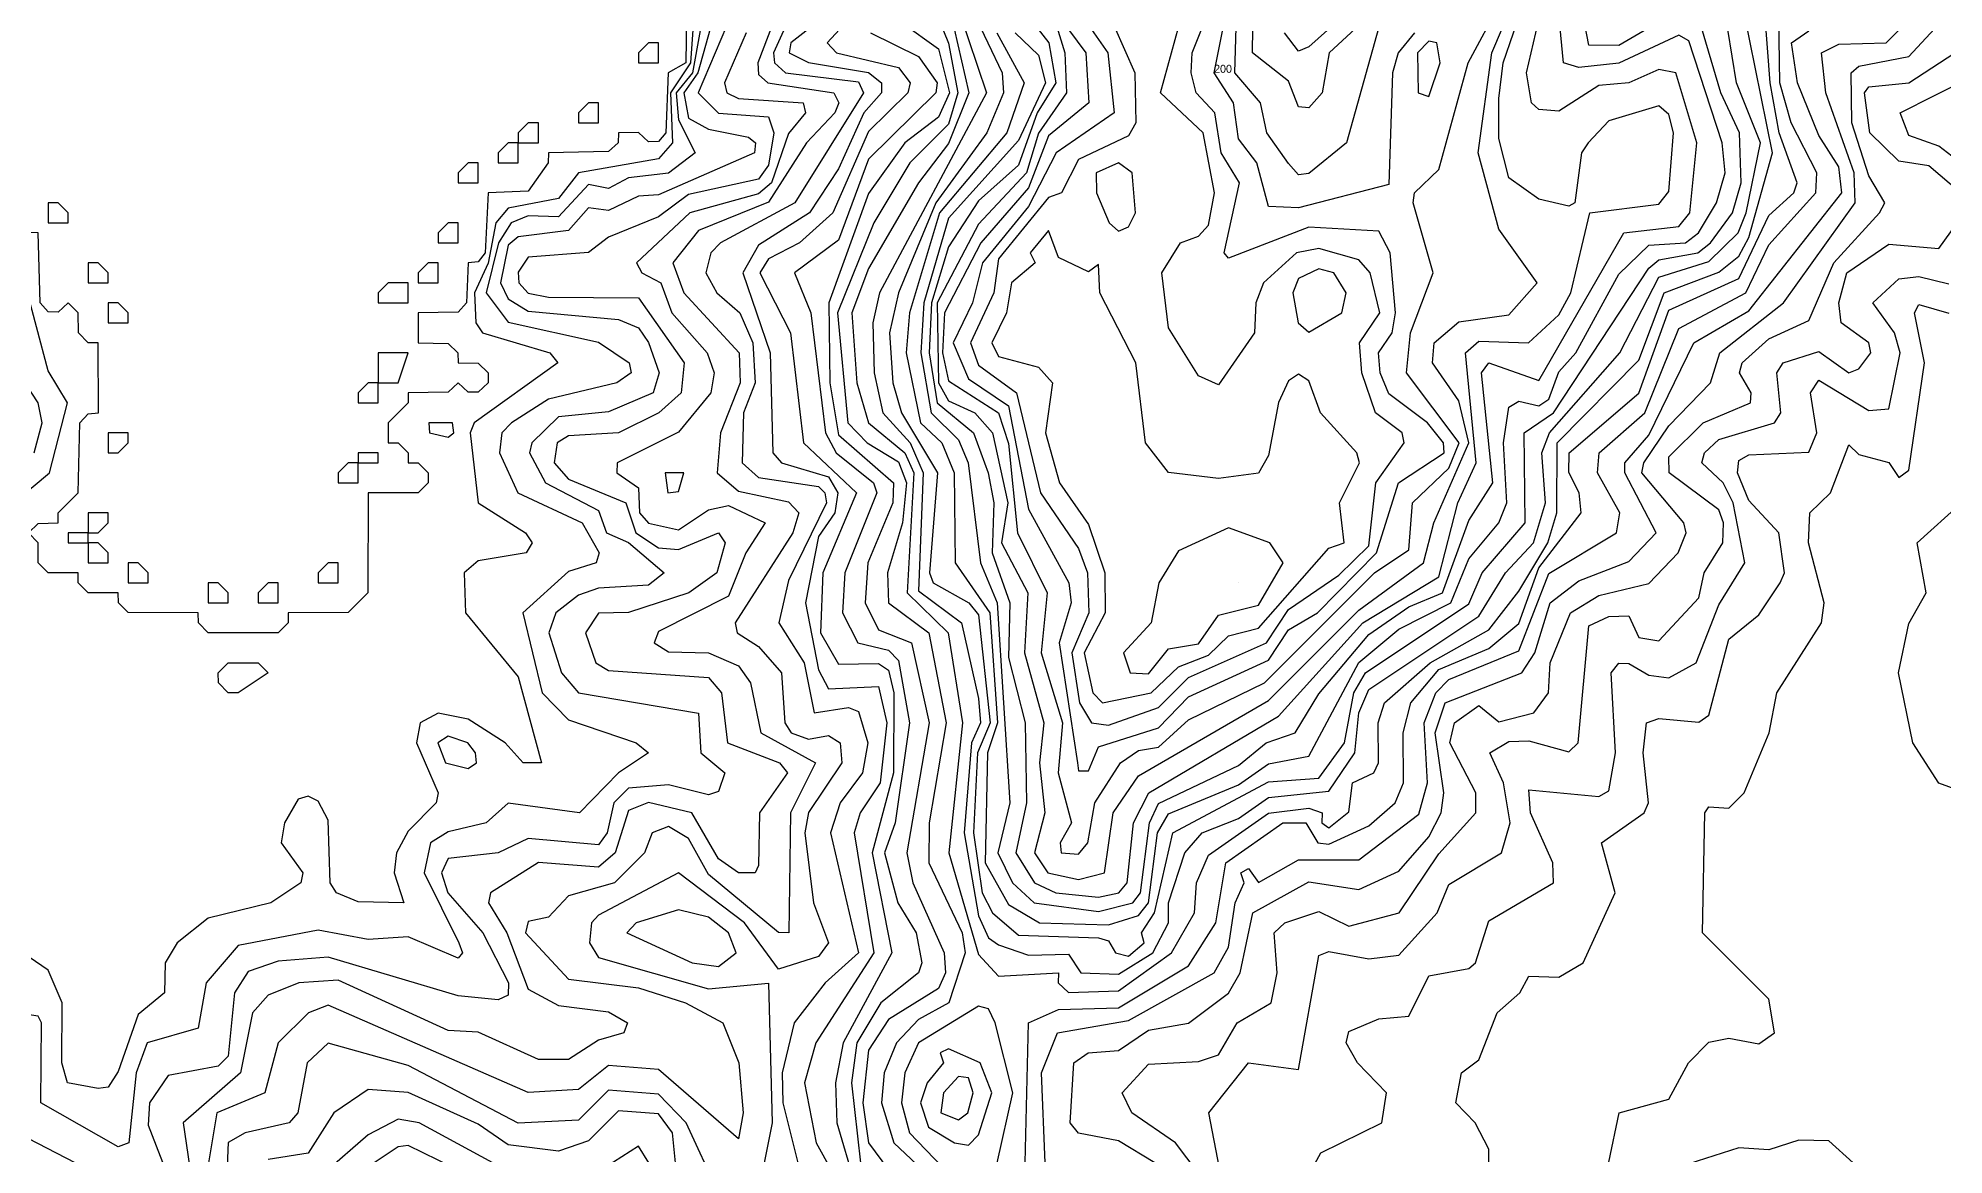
# Model space of a CAD drawing. Header units: metres. Extents: x 310028 to 360472, y 4137098 to 4159193.
# Drawn here: x 356107 to 358965, y 4146484 to 4148160 of the extents above; entities that cross this region are included whole.
import ezdxf

# ---------------------------------------------------------------- set-up
doc = ezdxf.new("R2010")
doc.units = ezdxf.units.M
for name, color, linetype in [('COAST', 5, 'Continuous'), ('CONTOUR', 254, 'Continuous'), ('CONTOUR_INDEX', 33, 'Continuous'), ('CONTOUR_LABELS', 7, 'Continuous')]:
    doc.layers.add(name, color=color, linetype=linetype)

msp = doc.modelspace()

# ---------------------------------------------------------------- linework, layer by layer
at = {"layer": 'COAST'}
for points in [[(357082.2, 4148362.5), (357078.6, 4148122.5), (357052.1, 4148107.5), (357048.9, 4148017.5), (357037.5, 4148004.4), (357022.5, 4148004), (357007.5, 4148017.7), (356977.5, 4148017.5), (356977.1, 4148002.5), (356962.5, 4147989.2), (356872.5, 4147987.5), (356872.4, 4147972.5), (356842.5, 4147930.2), (356782.3, 4147927.5), (356777.9, 4147837.5), (356767.5, 4147823.8), (356752.3, 4147822.5), (356749.8, 4147762.5), (356737.5, 4147748.7), (356677.5, 4147747.5), (356677.5, 4147732.5), (356677.5, 4147702.5), (356722.5, 4147701.4), (356737, 4147687.5), (356737.5, 4147672.4), (356767.5, 4147672.1), (356782.2, 4147657.5), (356782.2, 4147642.5), (356767.5, 4147628.3), (356752.5, 4147628.6), (356737.5, 4147642.6), (356722.5, 4147628.5), (356662.5, 4147627.6), (356662.1, 4147612.5), (356632.3, 4147582.5), (356632.5, 4147552.5), (356647.5, 4147552.4), (356662.3, 4147537.5), (356662.5, 4147522.5), (356677.5, 4147522.3), (356692.5, 4147507.5), (356692.4, 4147492.5), (356677.5, 4147477.7), (356602.5, 4147477.5), (356602.1, 4147327.5), (356572.5, 4147298), (356482.5, 4147297.5), (356482.4, 4147282.5), (356467.5, 4147267.6), (356362.5, 4147267.6), (356348, 4147282.5), (356347.5, 4147297.6), (356242.5, 4147297.8), (356227.8, 4147312.5), (356227.5, 4147327.6), (356182.5, 4147327.7), (356167.6, 4147342.5), (356167.5, 4147357.5), (356122.5, 4147357.6), (356107.5, 4147372.5), (356107.5, 4147402.5), (356092.9, 4147417.5), (356107.5, 4147431.7), (356137.5, 4147432.5), (356137.7, 4147447.5), (356167.7, 4147477.5), (356169.9, 4147582.5), (356182.5, 4147596.2), (356197.8, 4147597.5), (356197.5, 4147702.5), (356182.5, 4147702.7), (356168.1, 4147717.5), (356167.6, 4147747.5), (356152.5, 4147762.5), (356137.5, 4147748.3), (356122.5, 4147748.8), (356110.7, 4147762.5), (356107.6, 4147867.5), (356047.5, 4147868.3)], [(357007.5, 4148122.5), (357037.5, 4148122.4), (357037.5, 4148152.5), (357022.5, 4148152.5), (357007.5, 4148137.5), (357007.5, 4148122.5)], [(356917.5, 4148032.5), (356947.5, 4148032.5), (356947.5, 4148062.5), (356932.5, 4148062.5), (356917.5, 4148047.5), (356917.5, 4148032.5)], [(356827.5, 4148002.5), (356857.5, 4148002.5), (356857.5, 4148032.5), (356842.5, 4148032.5), (356827.5, 4148017.5), (356827.5, 4148002.5)], [(356797.5, 4147972.5), (356827.5, 4147972.5), (356827.5, 4148002.5), (356812.5, 4148002.5), (356797.5, 4147987.5), (356797.5, 4147972.5)], [(356737.5, 4147942.5), (356767.5, 4147942.5), (356767.5, 4147972.5), (356752.5, 4147972.5), (356737.5, 4147957.5), (356737.5, 4147942.5)], [(356122.5, 4147882.5), (356152.5, 4147882.5), (356152.5, 4147897.5), (356137.5, 4147912.5), (356122.5, 4147912.5), (356122.5, 4147882.5)], [(356707.5, 4147852.5), (356737.5, 4147852.5), (356737.5, 4147882.5), (356722.5, 4147882.5), (356707.5, 4147867.5), (356707.5, 4147852.5)], [(356182.5, 4147792.5), (356212.5, 4147792.5), (356212.5, 4147807.5), (356197.5, 4147822.5), (356182.5, 4147822.5), (356182.5, 4147792.5)], [(356677.5, 4147792.5), (356707.5, 4147792.5), (356707.5, 4147822.5), (356692.5, 4147822.5), (356677.5, 4147807.5), (356677.5, 4147792.5)], [(356617.5, 4147762.5), (356662.5, 4147762.5), (356662.5, 4147792.5), (356632.5, 4147792.5), (356617.5, 4147777.5), (356617.5, 4147762.5)], [(356212.5, 4147732.5), (356242.5, 4147732.5), (356242.5, 4147747.5), (356227.5, 4147762.5), (356212.5, 4147762.5), (356212.5, 4147732.5)], [(356617.5, 4147642.5), (356647.5, 4147642.5), (356662.5, 4147687.5), (356617.5, 4147687.5), (356617.5, 4147642.5)], [(356587.5, 4147612.5), (356617.5, 4147612.5), (356617.5, 4147642.5), (356602.5, 4147642.5), (356587.5, 4147627.5), (356587.5, 4147612.5)], [(356212.5, 4147552.5), (356212.5, 4147537.5), (356227.5, 4147537.5), (356242.5, 4147552.5), (356242.5, 4147567.5), (356212.5, 4147567.5), (356212.5, 4147552.5)], [(356557.5, 4147492.5), (356587.5, 4147492.5), (356587.5, 4147522.5), (356572.5, 4147522.5), (356557.5, 4147507.5), (356557.5, 4147492.5)], [(356587.5, 4147522.5), (356617.5, 4147522.5), (356617.5, 4147537.5), (356587.5, 4147537.5), (356587.5, 4147522.5)], [(356182.5, 4147432.5), (356182.5, 4147417.5), (356197.5, 4147417.5), (356212.5, 4147432.5), (356212.5, 4147447.5), (356182.5, 4147447.5), (356182.5, 4147432.5)], [(356152.5, 4147402.5), (356182.5, 4147402.5), (356182.5, 4147417.5), (356152.5, 4147417.5), (356152.5, 4147402.5)], [(356182.5, 4147372.5), (356212.5, 4147372.5), (356212.5, 4147387.5), (356197.5, 4147402.5), (356182.5, 4147402.5), (356182.5, 4147372.5)], [(356242.5, 4147342.5), (356272.5, 4147342.5), (356272.5, 4147357.5), (356257.5, 4147372.5), (356242.5, 4147372.5), (356242.5, 4147342.5)], [(356527.5, 4147342.5), (356557.5, 4147342.5), (356557.5, 4147372.5), (356542.5, 4147372.5), (356527.5, 4147357.5), (356527.5, 4147342.5)], [(356362.5, 4147312.5), (356392.5, 4147312.5), (356392.5, 4147327.5), (356377.5, 4147342.5), (356362.5, 4147342.5), (356362.5, 4147312.5)], [(356437.5, 4147312.5), (356467.5, 4147312.5), (356467.5, 4147342.5), (356452.5, 4147342.5), (356437.5, 4147327.5), (356437.5, 4147312.5)], [(356392.5, 4147177.7), (356377.8, 4147192.5), (356377.5, 4147207.5), (356392.5, 4147222.5), (356437.5, 4147222.4), (356452.3, 4147207.5), (356407.5, 4147177.7), (356392.5, 4147177.7)]]:
    msp.add_lwpolyline(points, dxfattribs=at)
at = {"layer": 'CONTOUR'}
for points, elevation in [([(358147.5, 4148267.5), (358012.5, 4148146.5), (357997.5, 4148140.1), (357976.5, 4148167.5)], 170), ([(357112.5, 4148240.5), (357088.6, 4148107.5), (357064.4, 4148077.5), (357067.5, 4148036.9), (357092.4, 4147987.5), (357052.5, 4147956.8), (356992.5, 4147950), (356962.5, 4147934), (356932.5, 4147939.9), (356887.5, 4147891.5), (356842.5, 4147893.2), (356816.9, 4147882.5), (356798, 4147852.5), (356779.2, 4147777.5), (356812.5, 4147733.4), (356947.5, 4147703.3), (356993.5, 4147672.5), (356996.9, 4147657.5), (356975.4, 4147642.5), (356872.5, 4147618.1), (356817.2, 4147582.5), (356803, 4147567.5), (356799.1, 4147537.5), (356826.6, 4147477.5), (356923.3, 4147432.5), (356948.8, 4147387.5), (356944.4, 4147372.5), (356902.5, 4147359.7), (356834.1, 4147297.5), (356863.4, 4147177.5), (356902.5, 4147136.9), (357004.4, 4147102.5), (357022.9, 4147087.5), (356977.5, 4147057.3), (356919.4, 4146997.5), (356812.5, 4147012.1), (356779.2, 4146982.5), (356722.5, 4146969.1), (356695.9, 4146952.5), (356686.3, 4146907.5), (356738.1, 4146802.5), (356743.7, 4146787.5), (356737.5, 4146779.4), (356662.5, 4146811.6), (356602.5, 4146807.4), (356527.5, 4146821.7), (356407.5, 4146798.6), (356359.6, 4146742.5), (356347.5, 4146674.5), (356271, 4146652.5), (356254.3, 4146607.5), (356243.3, 4146502.5), (356227.5, 4146496.5), (356111.7, 4146562.5), (356112.7, 4146682.5), (356107.5, 4146692.4), (356047.5, 4146701.4)], 20), ([(357094.1, 4148242.5), (357085.8, 4148122.5), (357055.9, 4148077.5), (357058.9, 4148002.5), (357037.5, 4147978.6), (356917.5, 4147957.3), (356887.5, 4147919.1), (356812.5, 4147904.4), (356793.6, 4147882.5), (356782.5, 4147822), (356761.9, 4147777.5), (356763.8, 4147732.5), (356773.6, 4147717.5), (356874.7, 4147687.5), (356886.5, 4147672.5), (356761.2, 4147582.5), (356755.3, 4147567.5), (356767.5, 4147462.6), (356838.5, 4147417.5), (356848.1, 4147402.5), (356839.3, 4147387.5), (356767.5, 4147375.4), (356746.1, 4147357.5), (356748.3, 4147297.5), (356827.5, 4147201.7), (356862.3, 4147072.5), (356835, 4147072.5), (356807.7, 4147102.5), (356752.5, 4147138), (356707.5, 4147147), (356680.4, 4147132.5), (356674.7, 4147102.5), (356707.5, 4147027.5), (356704.5, 4147012.5), (356662.5, 4146970.1), (356644.8, 4146937.5), (356641.5, 4146907.5), (356655.9, 4146862.5), (356587.5, 4146864), (356555, 4146877.5), (356545.4, 4146892.5), (356542.5, 4146986.7), (356527.5, 4147014.8), (356512.5, 4147022.7), (356497.5, 4147018), (356476.8, 4146982.5), (356471.7, 4146952.5), (356504.2, 4146907.5), (356501.6, 4146892.5), (356456.4, 4146862.5), (356362.5, 4146839.6), (356315.9, 4146802.5), (356298.2, 4146772.5), (356296.8, 4146727.5), (356257.5, 4146695.2), (356227.5, 4146609.5), (356212.5, 4146586.1), (356197.5, 4146584), (356151.8, 4146592.5), (356143, 4146622.5), (356143.4, 4146712.5), (356122.5, 4146761.4), (356084.8, 4146787.5)], 10), ([(357337.5, 4148231.8), (357236, 4148152.5), (357233.4, 4148137.5), (357262.5, 4148123.1), (357352.5, 4148108), (357372, 4148092.5), (357372.2, 4148077.5), (357345.7, 4148047.5), (357307.5, 4147963.5), (357264.3, 4147897.5), (357187.5, 4147849), (357164.1, 4147807.5), (357205.3, 4147687.5), (357209.2, 4147537.5), (357222, 4147522.5), (357292.5, 4147501.7), (357306.5, 4147477.5), (357301.9, 4147447.5), (357277.5, 4147411.9), (357258.3, 4147312.5), (357277.5, 4147211.9), (357292.5, 4147183.7), (357367.5, 4147187), (357379.8, 4147132.5), (357370, 4147042.5), (357339.9, 4146997.5), (357331.2, 4146967.5), (357360.6, 4146787.5), (357273.4, 4146652.5), (357256.8, 4146592.5), (357274, 4146502.5), (357322.5, 4146414.9)], 80), ([(357608.8, 4146832.5), (357712.5, 4146829.6), (357757.5, 4146843.6), (357772.5, 4146862.5), (357785.6, 4146967.5), (357802.5, 4146996), (357907.5, 4147039.5), (357952.5, 4147070.9), (358012.5, 4147082.7), (358087.5, 4147223.1), (358147.5, 4147273.2), (358225.8, 4147312.5), (358252.5, 4147378.5), (358297.6, 4147432.5), (358309.4, 4147462.5), (358304.6, 4147552.5), (358312.5, 4147606.2), (358327.5, 4147615.1), (358357.5, 4147608), (358372.5, 4147617.9), (358387.5, 4147658.8), (358413.2, 4147687.5), (358477.5, 4147805.4), (358522.5, 4147848.8), (358577.3, 4147852.5), (358597.1, 4147867.5), (358623.8, 4147912.5), (358637.2, 4147957.5), (358632.5, 4148002.5), (358582.5, 4148155.6), (358567.5, 4148163.9), (358477.5, 4148121.7), (358417.5, 4148115.6), (358394.6, 4148122.5), (358382.9, 4148242.5)], 160), ([(358147.5, 4148234.5), (358043.4, 4148137.5), (358032.5, 4148077.5), (358012.5, 4148054.8), (357997.5, 4148056.2), (357982.5, 4148094.7), (357928.4, 4148137.5), (357929.4, 4148212.5)], 180), ([(357130.3, 4148227.5), (357096.7, 4148107.5), (357075.8, 4148077.5), (357082.5, 4148039.4), (357112.5, 4148022.7), (357172.5, 4148010.9), (357183.2, 4148002.5), (357181.7, 4147987.5), (357037.5, 4147924.6), (357007.5, 4147922.3), (356962.5, 4147901.1), (356932.5, 4147905.1), (356902.5, 4147871.1), (356827.5, 4147861.7), (356812.5, 4147849), (356800.8, 4147792.5), (356812.5, 4147768.4), (356842.5, 4147750.2), (356977.5, 4147737.7), (357007.5, 4147724.8), (357022.5, 4147702.9), (357038.5, 4147657.5), (357029.5, 4147627.5), (356962.5, 4147599.1), (356887.5, 4147591.3), (356847.6, 4147552.5), (356844.5, 4147537.5), (356868.3, 4147492.5), (356947.5, 4147451.1), (356959.7, 4147417.5), (356992.5, 4147402.9), (357046.3, 4147357.5), (357022.5, 4147339.1), (356947.5, 4147334.4), (356917.5, 4147323.8), (356883.9, 4147297.5), (356873.1, 4147267.5), (356892, 4147207.5), (356917.5, 4147177.5), (357097.5, 4147146.9), (357101.2, 4147087.5), (357137.2, 4147057.5), (357127.5, 4147029.7), (357112.5, 4147024.4), (357052.5, 4147039.7), (356992.5, 4147034.3), (356970.8, 4147012.5), (356960.6, 4146967.5), (356947.5, 4146949.5), (356842.5, 4146959), (356797.5, 4146937.5), (356722.5, 4146928.8), (356712.5, 4146907.5), (356721.6, 4146877.5), (356774.1, 4146817.5), (356812.7, 4146742.5), (356812.5, 4146724.2), (356797.5, 4146717.3), (356737.5, 4146723.3), (356542.5, 4146780.9), (356467.5, 4146775), (356422.5, 4146759.8), (356402, 4146727.5), (356392.5, 4146632.5), (356377.5, 4146617.6), (356302.5, 4146603.5), (356274.7, 4146562.5), (356272.5, 4146529.2), (356306.1, 4146442.5)], 30), ([(357217.5, 4148203.3), (357186.7, 4148122.5), (357187.5, 4148104.8), (357201.5, 4148092.5), (357300.5, 4148077.5), (357307.9, 4148062.5), (357302.2, 4148047.5), (357259.6, 4148002.5), (357202.5, 4147913.3), (357097.5, 4147871.2), (357059.3, 4147822.5), (357075.8, 4147777.5), (357158.7, 4147687.5), (357160.1, 4147642.5), (357130.7, 4147567.5), (357125.6, 4147507.5), (357157.5, 4147480.1), (357232.5, 4147464.2), (357248.2, 4147447.5), (357238.9, 4147417.5), (357152.6, 4147282.5), (357155.5, 4147267.5), (357187.5, 4147246.9), (357222.3, 4147207.5), (357227.2, 4147132.5), (357236.8, 4147117.5), (357262.5, 4147107.9), (357292.5, 4147113.5), (357310.1, 4147102.5), (357312.4, 4147072.5), (357262.5, 4146998.1), (357257.3, 4146967.5), (357270.3, 4146862.5), (357292.4, 4146802.5), (357277.5, 4146782.1), (357217.5, 4146762.8), (357166.5, 4146832.5), (357067.5, 4146907.5), (356947.5, 4146843.9), (356937.4, 4146832.5), (356934.1, 4146802.5), (356947.5, 4146780.3), (357112.5, 4146733.4), (357202.5, 4146742.3), (357207.9, 4146532.5), (357196.2, 4146472.5)], 60), ([(357352.5, 4148219.8), (357290.4, 4148152.5), (357304.8, 4148137.5), (357397.5, 4148115.4), (357414.8, 4148092.5), (357411.6, 4148077.5), (357352.5, 4148019.3), (357299.1, 4147897.5), (357249.2, 4147852.5), (357202.5, 4147828.6), (357189.5, 4147807.5), (357235.4, 4147717.5), (357255.1, 4147552.5), (357334.5, 4147477.5), (357284.1, 4147357.5), (357280.7, 4147267.5), (357307.5, 4147220.5), (357367.5, 4147221.3), (357382.5, 4147211.4), (357390.5, 4147177.5), (357390.1, 4147057.5), (357357.9, 4146937.5), (357387.4, 4146787.5), (357314.7, 4146652.5), (357303.2, 4146592.5), (357305, 4146532.5), (357331.7, 4146442.5)], 90), ([(357448.1, 4148212.5), (357472.5, 4148151.9), (357486.4, 4148077.5), (357472.5, 4148030.4), (357414.4, 4147972.5), (357360.3, 4147882.5), (357306, 4147747.5), (357321.3, 4147582.5), (357350.3, 4147552.5), (357397.5, 4147524.1), (357409.7, 4147492.5), (357403.7, 4147432.5), (357381.1, 4147357.5), (357382.6, 4147312.5), (357442.9, 4147267.5), (357469.1, 4147132.5), (357443.7, 4146982.5), (357443, 4146922.5), (357493.1, 4146817.5), (357497.6, 4146787.5), (357472.9, 4146712.5), (357427.5, 4146687.4), (357394.5, 4146652.5), (357375.9, 4146607.5), (357371.8, 4146562.5), (357390.6, 4146502.5), (357442.5, 4146453.4)], 120), ([(357619.2, 4148227.5), (357647, 4148137.5), (357649.6, 4148077.5), (357607.5, 4148016.9), (357589.3, 4147957.5), (357517.5, 4147880.7), (357455.7, 4147762.5), (357457.6, 4147642.5), (357472.5, 4147615.5), (357512, 4147597.5), (357538.7, 4147567.5), (357561.5, 4147462.5), (357551.7, 4147402.5), (357591.4, 4147327.5), (357586.5, 4147237.5), (357615.6, 4147132.5), (357609.1, 4147072.5), (357617, 4146997.5), (357601.5, 4146937.5), (357621.4, 4146907.5)], 190), ([(357705.4, 4148212.5), (357751.9, 4148107.5), (357753.6, 4148032.5), (357742.5, 4148012.7), (357667.5, 4147977.2), (357641.7, 4147927.5), (357622.5, 4147920.7), (357547.5, 4147828.4), (357540.7, 4147777.5), (357505.7, 4147702.5), (357517.5, 4147668.8), (357574.5, 4147627.5), (357610.4, 4147477.5), (357667.5, 4147394.2), (357681.1, 4147357.5), (357683.1, 4147297.5), (357657.6, 4147237.5), (357668.9, 4147162.5), (357687.1, 4147132.5)], 220), ([(357621.4, 4146907.5), (357667.5, 4146897.3), (357706.3, 4146907.5), (357719.5, 4146997.5), (357757.5, 4147052.9), (357952.5, 4147166.2), (358087.5, 4147301.3), (358184.9, 4147372.5), (358200.3, 4147432.5), (358252.6, 4147552.5), (358237.5, 4147615.7), (358198, 4147672.5), (358200.7, 4147702.5), (358237.5, 4147733.9), (358312.5, 4147744.7), (358355, 4147792.5), (358297.5, 4147873.2), (358266.4, 4147987.5), (358287.2, 4148137.5), (358319.2, 4148212.5)], 190), ([(357633.3, 4146877.5), (357697.5, 4146870.9), (357727.7, 4146877.5), (357740.6, 4146892.5), (357750, 4146982.5), (357772.6, 4147027.5), (357967.5, 4147142.5), (358093.9, 4147282.5), (358207.5, 4147351.6), (358236.3, 4147462.5), (358263.4, 4147522.5), (358247.5, 4147687.5), (358267.5, 4147704.9), (358342.3, 4147702.5), (358387.5, 4147744.7), (358405.5, 4147777.5), (358434, 4147897.5), (358537.5, 4147910.4), (358552.5, 4147929.7), (358559.6, 4148017.5), (358552.5, 4148044.7), (358537.5, 4148058.1), (358462.5, 4148035.4), (358431.4, 4148002.5), (358421.6, 4147987.5), (358411.8, 4147912.5), (358402.5, 4147907.6), (358357.5, 4147918), (358312.5, 4147950.1), (358297.5, 4148009), (358297.5, 4148068.7), (358304, 4148122.5), (358335, 4148212.5)], 180), ([(357671, 4146757.5), (357727.5, 4146755.6), (357779, 4146787.5), (357802.3, 4146832.5), (357802.5, 4146862.7), (357826.9, 4146937.5), (357852.9, 4146967.5), (357907.5, 4146989.2), (357952.5, 4147020.4), (358042.5, 4147030), (358081.7, 4147087.5), (358087.8, 4147147.5), (358102.5, 4147182.6), (358267.5, 4147292.6), (358307.8, 4147357.5), (358349.6, 4147402.5), (358367.6, 4147462.5), (358361.9, 4147537.5), (358373.7, 4147567.5), (358479, 4147687.5), (358537.5, 4147800.9), (358612.5, 4147824.3), (358656.4, 4147867.5), (358668.6, 4147897.5), (358689.9, 4148002.5), (358654, 4148092.5), (358634.5, 4148212.5)], 140), ([(358117.5, 4148175.7), (358069.2, 4148002.5), (358012.5, 4147956.5), (357997.5, 4147954.7), (357982.5, 4147971.2), (357949.6, 4148017.5), (357940.3, 4148062.5), (357901.7, 4148107.5), (357905.5, 4148227.5)], 190), ([(357147.9, 4148197.5), (357097.1, 4148077.5), (357127.5, 4148046.9), (357202.5, 4148041.2), (357210.6, 4148017.5), (357202.5, 4147968.9), (357187.5, 4147948.1), (357082.5, 4147924.8), (357037.5, 4147891.4), (356962.5, 4147860.9), (356932.5, 4147837.8), (356842.5, 4147831.1), (356827.5, 4147808.3), (356828.5, 4147792.5), (356842.5, 4147777.2), (356872.5, 4147770.9), (357007.5, 4147769.8), (357076.1, 4147672.5), (357071.5, 4147627.5), (357038.2, 4147597.5), (356977.5, 4147567.3), (356902.5, 4147562.9), (356885.5, 4147552.5), (356881.4, 4147522.5), (356902.5, 4147498.2), (356988.7, 4147462.5), (357003.7, 4147417.5), (357037.5, 4147395.1), (357067.5, 4147392.4), (357127.5, 4147417.5), (357137.7, 4147402.5), (357125, 4147357.5), (357083.2, 4147327.5), (356992.5, 4147297.9), (356947.5, 4147297.2), (356928.3, 4147267.5), (356943.7, 4147222.5), (356962.5, 4147211.1), (357112.5, 4147200.4), (357131.9, 4147177.5), (357141.1, 4147102.5), (357219.2, 4147072.5), (357231.3, 4147057.5), (357188.9, 4146997.5), (357187.5, 4146918.5), (357182.6, 4146907.5), (357157.5, 4146907.7), (357127.5, 4146928.3), (357087.6, 4146997.5), (357022.5, 4147012.8), (356992.5, 4147001.2), (356972.8, 4146937.5), (356947.5, 4146916.2), (356857.5, 4146922.8), (356785.6, 4146877.5), (356782.9, 4146862.5), (356810.3, 4146817.5), (356842.5, 4146733.2), (356887.5, 4146708.7), (356962.5, 4146699.1), (356991.4, 4146682.5), (356985.5, 4146667.5), (356947.5, 4146656.5), (356902.5, 4146627.4), (356857.5, 4146627.5), (356767.5, 4146668.7), (356722.5, 4146671.3), (356557.5, 4146746.5), (356498.2, 4146742.5), (356452.5, 4146724.2), (356428.7, 4146697.5), (356411, 4146607.5), (356325.2, 4146532.5), (356351.7, 4146352.5)], 40), ([(357232.5, 4148186.7), (357210.3, 4148137.5), (357211.6, 4148122.5), (357228, 4148107.5), (357337.5, 4148093.7), (357344.8, 4148077.5), (357242, 4147912.5), (357130.5, 4147852.5), (357116, 4147837.5), (357108.8, 4147807.5), (357125.3, 4147777.5), (357159.4, 4147747.5), (357179.3, 4147702.5), (357182.7, 4147642.5), (357165.3, 4147597.5), (357163, 4147522.5), (357187.5, 4147500.3), (357277.5, 4147486.9), (357286.9, 4147477.5), (357289.7, 4147462.5), (357232.5, 4147346), (357217.9, 4147282.5), (357255.9, 4147222.5), (357271.2, 4147147.5), (357322.5, 4147155.5), (357337.5, 4147149.6), (357351.3, 4147102.5), (357343.3, 4147057.5), (357310.2, 4147012.5), (357295.8, 4146967.5), (357337.7, 4146787.5), (357287.7, 4146742.5), (357240.9, 4146682.5), (357223, 4146607.5), (357224.2, 4146562.5), (357254, 4146442.5)], 70), ([(357403.2, 4148182.5), (357457.5, 4148143.5), (357474.1, 4148077.5), (357457.5, 4148040.8), (357406.8, 4148002.5), (357352.5, 4147926.3), (357292.9, 4147762.5), (357294.5, 4147642.5), (357307.5, 4147564.6), (357389.8, 4147492.5), (357389, 4147462.5), (357351.7, 4147372.5), (357347.7, 4147312.5), (357367.5, 4147271.8), (357417, 4147252.5), (357443.6, 4147132.5), (357410, 4146937.5), (357419.2, 4146892.5), (357466, 4146787.5), (357467.8, 4146757.5), (357457.5, 4146734.3), (357382.5, 4146687.4), (357352.5, 4146641.8), (357343.8, 4146562.5), (357352.5, 4146502.5), (357382.5, 4146462.1)], 110), ([(357475.5, 4148197.5), (357503.1, 4148077.5), (357472.5, 4148001.3), (357427.6, 4147942.5), (357352.5, 4147814.2), (357327.7, 4147747.5), (357335.1, 4147642.5), (357352.7, 4147582.5), (357407, 4147537.5), (357420.7, 4147507.5), (357410.3, 4147327.5), (357472.2, 4147267.5), (357493.6, 4147132.5), (357472.9, 4146937.5), (357517.5, 4146784.9), (357547.5, 4146752.5), (357637.5, 4146757.8), (357636.8, 4146742.5)], 130), ([(357488.8, 4148197.5), (357529.3, 4148077.5), (357368.9, 4147777.5), (357359.2, 4147732.5), (357360.8, 4147657.5), (357373.9, 4147597.5), (357414.9, 4147552.5), (357434.5, 4147507.5), (357427.5, 4147330.3), (357492.2, 4147282.5), (357517.5, 4147169), (357520.7, 4147132.5), (357507.2, 4147102.5), (357495.8, 4146967.5), (357517.5, 4146842.8), (357532.5, 4146810.1), (357547.5, 4146799.7), (357592.5, 4146783.9), (357652.5, 4146785.3), (357671, 4146757.5)], 140), ([(357592.5, 4148191.5), (357622.7, 4148152.5), (357633.3, 4148092.5), (357605.5, 4148047.5), (357577.5, 4147968.8), (357517.5, 4147915.5), (357472.5, 4147846.3), (357446.8, 4147762.5), (357443.5, 4147687.5), (357455.3, 4147612.5), (357510.2, 4147567.5), (357531.9, 4147507.5), (357540.6, 4147462.5), (357538.2, 4147387.5), (357564.6, 4147312.5), (357562.5, 4147230.4), (357587.6, 4147132.5), (357589.2, 4147012.5), (357573.4, 4146937.5), (357601.4, 4146892.5), (357633.3, 4146877.5)], 180), ([(357679.7, 4148182.5), (357711.3, 4148137.5), (357721, 4148047.5), (357634.1, 4147987.5), (357592.5, 4147906.8), (357523.6, 4147822.5), (357508.3, 4147762.5), (357479.5, 4147702.5), (357502.5, 4147648.3), (357562.5, 4147608), (357592.5, 4147453), (357653, 4147342.5), (357656.3, 4147312.5), (357638.2, 4147252.5), (357666.1, 4147072.5)], 210), ([(357587.5, 4146472.5), (357592.5, 4146682.5), (357637.5, 4146702.7), (357727.5, 4146705), (357832.5, 4146767.8), (357873.3, 4146832.5), (357888.2, 4146922.5), (357973.7, 4146982.5), (358008.3, 4146982.5), (358026.3, 4146952.5), (358042.5, 4146950.3), (358102.5, 4146977.8), (358142.4, 4147012.5), (358154.6, 4147042.5), (358154.4, 4147117.5), (358165.6, 4147162.5), (358207.5, 4147212.7), (358282.5, 4147243.8), (358327.5, 4147281.3), (358357.5, 4147364.9), (358420.9, 4147447.5), (358418.3, 4147477.5), (358402.5, 4147508.1), (358403.1, 4147537.5), (358507.5, 4147627.1), (358552.5, 4147751.7), (358657.5, 4147798.9), (358702.5, 4147893.5), (358739.8, 4147927.5), (358744.9, 4147942.5), (358717.7, 4148017.5), (358704.6, 4148092.5), (358696.6, 4148197.5)], 120), ([(357600.7, 4146862.5), (357697.5, 4146849.3), (357748.8, 4146862.5), (357760.2, 4146877.5), (357773.6, 4146982.5), (357787.5, 4147011.6), (357907.5, 4147068.4), (357948.6, 4147102.5), (357992.1, 4147117.5), (358027.5, 4147176), (358102.5, 4147264.8), (358162.5, 4147306.6), (358213.1, 4147327.5), (358252.5, 4147436), (358288.6, 4147492.5), (358271.7, 4147657.5), (358282.5, 4147672.3), (358357.5, 4147645.9), (358484.9, 4147867.5), (358567.5, 4147877), (358584, 4147897.5), (358594.7, 4148002.5), (358563.1, 4148107.5), (358537.5, 4148112.2), (358492.5, 4148092.2), (358447.5, 4148088.4), (358387.5, 4148050), (358357.5, 4148052.2), (358346.8, 4148062.5), (358339.3, 4148107.5), (358360.1, 4148197.5)], 170), ([(357617.4, 4146472.5), (357611.8, 4146607.5), (357635.9, 4146667.5), (357742.5, 4146686.1), (357870.6, 4146757.5), (357892.5, 4146795.8), (357902.1, 4146862.5), (357916, 4146892.5), (357910.8, 4146907.5), (357922.5, 4146914.1), (357937.5, 4146892.9), (357997.5, 4146926.8), (358087.5, 4146926.8), (358177.5, 4146995.4), (358190.8, 4147042.5), (358185.9, 4147132.5), (358203.1, 4147177.5), (358222.5, 4147197.7), (358327.5, 4147240.4), (358372.5, 4147356.6), (358474.2, 4147417.5), (358479, 4147447.5), (358445.6, 4147507.5), (358448.3, 4147537.5), (358516.4, 4147597.5), (358567.5, 4147724), (358667.9, 4147777.5), (358702.5, 4147849.5), (358772.7, 4147927.5), (358774.2, 4147957.5), (358735.8, 4148032.5), (358718.7, 4148092.5), (358717.5, 4148190.1)], 110), ([(357636.8, 4146742.5), (357652.5, 4146728.2), (357727.5, 4146730.6), (357807, 4146787.5), (357841.4, 4146847.5), (357844.5, 4146892.5), (357862.5, 4146934.1), (357952.5, 4146996.8), (358012.5, 4147004.5), (358032.6, 4146997.5), (358032, 4146982.5), (358042.5, 4146974.9), (358072.5, 4146999), (358078.3, 4147042.5), (358110, 4147057.5), (358117.4, 4147072.5), (358116.7, 4147132.5), (358126.4, 4147162.5), (358194.6, 4147222.5), (358282.5, 4147272.1), (358327.5, 4147330), (358371.1, 4147402.5), (358384.7, 4147447.5), (358385.3, 4147552.5), (358507.5, 4147676.6), (358545.5, 4147777.5), (358627.5, 4147808.6), (358657.5, 4147832.5), (358672.5, 4147860.5), (358708.1, 4147987.5), (358665.4, 4148197.5)], 130), ([(357666.1, 4147072.5), (357667.5, 4147060.6), (357682.5, 4147060.5), (357697.5, 4147096.7), (357787.5, 4147124.8), (357832.5, 4147171.4), (357952.5, 4147226.7), (357982.5, 4147271.9), (358025.8, 4147297.5), (358114.1, 4147387.5), (358147.2, 4147492.5), (358215.6, 4147537.5), (358214.7, 4147552.5), (358190.8, 4147582.5), (358132.5, 4147626.2), (358119.7, 4147657.5), (358117.2, 4147687.5), (358137.5, 4147717.5), (358142.7, 4147747.5), (358134.5, 4147837.5), (358117.5, 4147869.9), (358012.5, 4147876.1), (357892.5, 4147829.5), (357885.7, 4147837.5), (357908.6, 4147942.5), (357881.4, 4147987.5), (357871.9, 4148047.5), (357843.8, 4148077.5), (357836.3, 4148107.5), (357837.9, 4148137.5), (357861.8, 4148197.5)], 210), ([(357687.1, 4147132.5), (357712.5, 4147129.2), (357787.5, 4147155.6), (357832.5, 4147200.6), (357949.1, 4147252.5), (357982.5, 4147302.6), (358057.5, 4147354), (358102.5, 4147397.8), (358113.4, 4147492.5), (358155.9, 4147552.5), (358152.5, 4147567.5), (358112.5, 4147597.5), (358092, 4147657.5), (358088.6, 4147702.5), (358119.2, 4147747.5), (358104.6, 4147807.5), (358087.5, 4147827.1), (358027.5, 4147843.9), (357994.2, 4147837.5), (357944.8, 4147792.5), (357933.2, 4147762.5), (357931.3, 4147717.5), (357877.5, 4147639.6), (357847.5, 4147653), (357802.5, 4147725.2), (357792.1, 4147807.5), (357820.1, 4147852.5), (357847.5, 4147862.5), (357862.5, 4147878.9), (357871.3, 4147927.5), (357854.3, 4148017.5), (357790.3, 4148077.5), (357823.4, 4148197.5)], 220), ([(357846.9, 4146457.5), (357813, 4146502.5), (357747.4, 4146547.5), (357732.8, 4146577.5), (357772.5, 4146620.6), (357847.5, 4146624.6), (357877.5, 4146634.8), (357905.4, 4146682.5), (357956.4, 4146712.5), (357965.5, 4146757.5), (357960.9, 4146817.5), (357977, 4146832.5), (358027.5, 4146849.3), (358072.5, 4146827.6), (358148.3, 4146847.5), (358207.5, 4146935.8), (358262.9, 4146997.5), (358262.9, 4147027.5), (358224.1, 4147102.5), (358231, 4147132.5), (358267.5, 4147158.7), (358297.5, 4147133.9), (358350.3, 4147147.5), (358372.2, 4147177.5), (358374.5, 4147222.5), (358404.9, 4147297.5), (358447.5, 4147323.5), (358522.5, 4147341.4), (358566.5, 4147387.5), (358578.5, 4147417.5), (358575.2, 4147432.5), (358512.1, 4147507.5), (358514.8, 4147522.5), (358552.5, 4147578.2), (358615.1, 4147642.5), (358629.1, 4147687.5), (358724.6, 4147762.5), (358832, 4147912.5), (358830.2, 4147957.5), (358787.9, 4148077.5), (358781.6, 4148137.5), (358807.5, 4148150.2), (358878.5, 4148152.5), (358923.7, 4148197.5)], 90), ([(357892.5, 4146394.8), (357862.7, 4146547.5), (357922.5, 4146622.4), (357997.5, 4146612.5), (358027.5, 4146783.6), (358042.5, 4146789.7), (358102.5, 4146778.7), (358147.5, 4146784), (358205.1, 4146847.5), (358222.5, 4146890), (358301.6, 4146937.5), (358314.4, 4146982.5), (358304.4, 4147042.5), (358284.1, 4147087.5), (358312.5, 4147104.7), (358342.5, 4147105.7), (358402.5, 4147089), (358416.6, 4147102.5), (358432.5, 4147278.1), (358462.5, 4147292), (358492.5, 4147293.1), (358507.5, 4147260.5), (358537.5, 4147255.7), (358597.5, 4147320.2), (358605.6, 4147357.5), (358633.3, 4147402.5), (358634.5, 4147432.5), (358627.5, 4147451.8), (358553.1, 4147507.5), (358552.5, 4147531.4), (358604, 4147582.5), (358675, 4147612.5), (358676.2, 4147627.5), (358658.4, 4147657.5), (358662.3, 4147672.5), (358702.5, 4147708.3), (358762.5, 4147736.1), (358799.9, 4147822.5), (358868.6, 4147897.5), (358876.6, 4147912.5), (358852.5, 4147953), (358826.8, 4148032.5), (358826.1, 4148107.5), (358837.5, 4148117.6), (358912.5, 4148131.8), (358957.5, 4148180.4)], 80), ([(357544.7, 4148167.5), (357586, 4148092.5), (357559.9, 4148017.5), (357459, 4147897.5), (357414, 4147747.5), (357409.2, 4147687.5), (357430.5, 4147582.5), (357462.3, 4147552.5), (357480.9, 4147507.5), (357482.5, 4147372.5), (357534.3, 4147297.5), (357545.8, 4147132.5), (357530.8, 4147087.5), (357527.3, 4146922.5), (357562.5, 4146859.9), (357608.8, 4146832.5)], 160), ([(357572.2, 4148167.5), (357607.5, 4148134), (357618, 4148092.5), (357577.5, 4148005.7), (357472.5, 4147889.4), (357435.7, 4147762.5), (357430.8, 4147687.5), (357446.6, 4147597.5), (357487.5, 4147557.1), (357502, 4147522.5), (357520.7, 4147372.5), (357545.6, 4147312.5), (357564.5, 4147012.5), (357546.3, 4146937.5), (357568.5, 4146892.5), (357600.7, 4146862.5)], 170), ([(358176.9, 4148077.5), (358192.5, 4148071.7), (358209.7, 4148122.5), (358204.5, 4148152.5), (358192.5, 4148154.8), (358175.6, 4148137.5), (358176.9, 4148077.5)], 210), ([(358989.8, 4147927.5), (358942.5, 4147968), (358897.5, 4147974.9), (358853.9, 4148017.5), (358846, 4148077.5), (358852.5, 4148086.6), (358912.5, 4148092.6), (358981.1, 4148137.5)], 70), ([(359028.9, 4147942.5), (358957.5, 4147997.4), (358912.5, 4148013.3), (358899.2, 4148047.5), (359002.5, 4148099.2)], 60), ([(357713.5, 4147882.5), (357727.5, 4147870.1), (357742.5, 4147876.7), (357753, 4147897.5), (357747.9, 4147957.5), (357727.5, 4147972.3), (357693.8, 4147957.5), (357694.4, 4147927.5), (357713.5, 4147882.5)], 230), ([(358006.4, 4146442.5), (358030.9, 4146487.5), (358122.4, 4146532.5), (358129, 4146577.5), (358085.8, 4146622.5), (358068.9, 4146652.5), (358072.5, 4146669.6), (358117.5, 4146688.5), (358162.5, 4146692.6), (358192.5, 4146753.3), (358252.5, 4146764.2), (358262.6, 4146772.5), (358282.5, 4146835.5), (358379.4, 4146892.5), (358378.6, 4146922.5), (358345.2, 4146997.5), (358342.5, 4147031.9), (358447.5, 4147022.1), (358462.5, 4147030.3), (358472.5, 4147087.5), (358465.9, 4147207.5), (358477.5, 4147222), (358492.5, 4147221.7), (358522.5, 4147204.2), (358552.5, 4147200.2), (358593.5, 4147222.5), (358627.5, 4147309.3), (358666.4, 4147372.5), (358649.1, 4147462.5), (358634.2, 4147492.5), (358601.9, 4147522.5), (358606.1, 4147537.5), (358627.5, 4147557.5), (358710.7, 4147582.5), (358720.5, 4147597.5), (358714.5, 4147657.5), (358723.7, 4147672.5), (358777.5, 4147689.3), (358822.5, 4147657.7), (358837.5, 4147663.5), (358855.2, 4147687.5), (358852.5, 4147702.5), (358811, 4147732.5), (358807.5, 4147762.5), (358819.2, 4147807.5), (358882.5, 4147850.6), (358957.5, 4147844), (358995.7, 4147897.5)], 70), ([(357703.6, 4147162.5), (357776.1, 4147177.5), (357817.5, 4147216.3), (357862.5, 4147234.1), (357892.5, 4147262.9), (357937.5, 4147274.6), (358042.5, 4147394.3), (358065.7, 4147402.5), (358058.6, 4147462.5), (358088.6, 4147522.5), (358084.8, 4147537.5), (358030.1, 4147597.5), (358012.5, 4147645.3), (357997.5, 4147655.7), (357982.5, 4147645.7), (357967.5, 4147613), (357952.5, 4147533.6), (357937.5, 4147506.8), (357877.5, 4147499), (357802.5, 4147508.2), (357767.9, 4147552.5), (357753.4, 4147672.5), (357699.6, 4147777.5), (357697.5, 4147819.8), (357682.5, 4147808.8), (357637.5, 4147830.3), (357622.5, 4147870.9), (357594.9, 4147837.5), (357602.5, 4147822.5), (357566.7, 4147792.5), (357559.5, 4147747.5), (357537.5, 4147702.5), (357547.5, 4147682.2), (357607.5, 4147665.8), (357628.4, 4147642.5), (357618.1, 4147567.5), (357639.1, 4147492.5), (357682.5, 4147430), (357706.9, 4147357.5), (357707.6, 4147297.5), (357676, 4147237.5), (357689.1, 4147177.5), (357703.6, 4147162.5)], 230), ([(357996.9, 4147732.5), (358012.5, 4147718.3), (358062.4, 4147747.5), (358068.9, 4147777.5), (358050.4, 4147807.5), (358027.5, 4147813.7), (357997.5, 4147799), (357988.8, 4147777.5), (357996.9, 4147732.5)], 230), ([(358282.5, 4146424.4), (358282.5, 4146493.2), (358262, 4146532.5), (358233.2, 4146562.5), (358241.5, 4146607.5), (358267.5, 4146627.1), (358295.3, 4146697.5), (358329, 4146727.5), (358342.5, 4146752.7), (358387.5, 4146750.9), (358423.9, 4146772.5), (358472.2, 4146877.5), (358451.7, 4146952.5), (358515.6, 4146997.5), (358521.9, 4147012.5), (358513.9, 4147087.5), (358519.2, 4147132.5), (358537.5, 4147138.8), (358597.5, 4147133.6), (358612.5, 4147143.8), (358642.5, 4147257.8), (358687.5, 4147294.7), (358719.6, 4147342.5), (358725.8, 4147357.5), (358717.5, 4147417.5), (358672.5, 4147466.2), (358655.3, 4147507.5), (358657.5, 4147525.9), (358672.5, 4147534.7), (358762.5, 4147538.3), (358774.3, 4147567.5), (358764.9, 4147627.5), (358777.5, 4147646.5), (358852.5, 4147601.1), (358882.5, 4147603.3), (358899.5, 4147687.5), (358890.9, 4147717.5), (358858.2, 4147762.5), (358897.5, 4147798.7), (358927.5, 4147802.2), (358972.5, 4147791.1)], 60), ([(356047.5, 4147443.3), (356124.6, 4147507.5), (356151.6, 4147612.5), (356122.5, 4147660.6), (356087.8, 4147792.5)], 10), ([(356101.4, 4147537.5), (356113.8, 4147582.5), (356107.7, 4147612.5), (356078.1, 4147657.5)], 20), ([(356694.1, 4147567.5), (356722.5, 4147560.9), (356731, 4147567.5), (356728.7, 4147582.5), (356693.2, 4147582.5), (356694.1, 4147567.5)], 10), ([(357051.9, 4147477.5), (357067.5, 4147479.6), (357075.8, 4147507.5), (357047.7, 4147507.5), (357051.9, 4147477.5)], 60), ([(358987.5, 4147031.1), (358957.5, 4147042.1), (358918.2, 4147102.5), (358896.7, 4147207.5), (358912.5, 4147281.4), (358938.5, 4147327.5), (358925.1, 4147402.5), (358991.1, 4147462.5)], 40), ([(357744.8, 4147207.5), (357772.5, 4147206.2), (357802.5, 4147243.7), (357847.5, 4147251.2), (357877.5, 4147293.8), (357937.5, 4147309), (357974.5, 4147372.5), (357954.1, 4147402.5), (357892.5, 4147425.2), (357817.5, 4147390.6), (357787.6, 4147342.5), (357776.3, 4147282.5), (357735.1, 4147237.5), (357744.8, 4147207.5)], 240), ([(356718.3, 4147072.5), (356752.5, 4147064), (356764.6, 4147072.5), (356763.3, 4147087.5), (356751.8, 4147102.5), (356722.5, 4147112.7), (356706.7, 4147102.5), (356718.3, 4147072.5)], 20), ([(357088, 4146772.5), (357127.5, 4146766.9), (357153.9, 4146787.5), (357142.5, 4146817.5), (357112.5, 4146840.8), (357067.5, 4146851.8), (357004.1, 4146832.5), (356990.1, 4146817.5), (357088, 4146772.5)], 70), ([(357500.3, 4146427.5), (357532.5, 4146419.6), (357548.9, 4146427.5), (357545.6, 4146472.5), (357568.8, 4146577.5), (357542.3, 4146682.5), (357532.5, 4146703.6), (357517.5, 4146707.5), (357427.3, 4146652.5), (357406.8, 4146607.5), (357402.1, 4146562.5), (357413.9, 4146517.5), (357500.3, 4146427.5)], 130), ([(357127.5, 4146427.8), (357079.3, 4146532.5), (357037.5, 4146575.7), (356962.5, 4146581.8), (356917.5, 4146536.5), (356827.5, 4146532.2), (356662.5, 4146618.5), (356542.5, 4146652.3), (356511, 4146622.5), (356496.9, 4146547.5), (356483.8, 4146532.5), (356417.7, 4146517.5), (356392.5, 4146502.9), (356383.4, 4146292.5)], 60), ([(357481.7, 4146502.5), (357502.5, 4146499.2), (357517.5, 4146514.4), (357537.3, 4146577.5), (357520.2, 4146622.5), (357472.5, 4146643.5), (357460, 4146637.5), (357465, 4146622.5), (357440.6, 4146592.5), (357430.6, 4146562.5), (357442.5, 4146525.9), (357481.7, 4146502.5)], 140), ([(357075.3, 4146352.5), (357058.8, 4146517.5), (357037.5, 4146546.3), (356977.5, 4146550.5), (356932.5, 4146505.8), (356887.5, 4146490.2), (356812.5, 4146499.5), (356767.5, 4146530.7), (356662.5, 4146578.1), (356602.5, 4146582.4), (356551.1, 4146547.5), (356512.5, 4146487), (356452.5, 4146477.8)], 70), ([(356812.5, 4146460.2), (356678.6, 4146532.5), (356647.5, 4146538.2), (356602.5, 4146514.6), (356537.1, 4146457.5)], 80), ([(356191.9, 4146457.5), (356092.5, 4146509.3)], 30), ([(356797.5, 4146432.4), (356662.5, 4146498.4), (356647.5, 4146496.4), (356602.5, 4146466.7)], 90), ([(357023, 4146472.5), (357007.5, 4146497.8), (356932.5, 4146449.8)], 80)]:
    msp.add_lwpolyline(points, dxfattribs=dict(at, elevation=elevation))
at = {"layer": 'CONTOUR_INDEX'}
for points, elevation in [([(358567.5, 4148201.1), (358477.5, 4148148.4), (358432.5, 4148148.7), (358414.5, 4148242.5)], 150), ([(357641.5, 4146937.5), (357667.5, 4146935.3), (357681.6, 4146952.5), (357691.8, 4147012.5), (357730.5, 4147072.5), (357757.5, 4147090.9), (357787.5, 4147096), (357832.5, 4147136.9), (357946.5, 4147192.5), (358111.3, 4147357.5), (358162.5, 4147392.1), (358168.2, 4147462.5), (358222.5, 4147514.6), (358238.1, 4147552.5), (358159.4, 4147657.5), (358165.1, 4147717.5), (358199, 4147807.5), (358169.1, 4147912.5), (358171.3, 4147927.5), (358207.5, 4147962.4), (358251.8, 4148122.5), (358300.1, 4148212.5)], 200), ([(357510, 4148197.5), (357552.9, 4148107.5), (357555, 4148077.5), (357530.2, 4148017.5), (357453.5, 4147912.5), (357397.5, 4147777.5), (357384.2, 4147717.5), (357388.8, 4147642.5), (357401.8, 4147597.5), (357456, 4147507.5), (357443.9, 4147357.5), (357449.6, 4147342.5), (357503.2, 4147312.5), (357517.5, 4147294.4), (357535.2, 4147132.5), (357515.9, 4147087.5), (357509.8, 4146967.5), (357522.9, 4146877.5), (357538.6, 4146847.5), (357577.5, 4146814.1), (357697.5, 4146810.1), (357712.5, 4146805.7), (357723.1, 4146787.5)], 150), ([(357652.5, 4148172.4), (357678.3, 4148137.5), (357683, 4148062.5), (357622.5, 4148013), (357592.5, 4147934.9), (357521.1, 4147852.5), (357466.6, 4147747.5), (357463.5, 4147687.5), (357472.5, 4147645.4), (357547.6, 4147597.5), (357562.5, 4147551.6), (357575.7, 4147417.5), (357620.6, 4147327.5), (357611.3, 4147237.5), (357643.2, 4147132.5), (357636.9, 4147057.5), (357657, 4146982.5), (357639.8, 4146952.5), (357641.5, 4146937.5)], 200), ([(357723.1, 4146787.5), (357742.5, 4146782.3), (357766.1, 4146802.5), (357761.9, 4146817.5), (357781.4, 4146847.5), (357808.8, 4146967.5), (357952.5, 4147043.8), (358027.5, 4147049.7), (358066, 4147102.5), (358080.1, 4147177.5), (358097.5, 4147207.5), (358252.5, 4147311.1), (358272.8, 4147357.5), (358337, 4147432.5), (358335.4, 4147567.5), (358379.5, 4147597.5), (358522.5, 4147814.7), (358537.5, 4147827.2), (358596.2, 4147837.5), (358614.9, 4147852.5), (358647.8, 4147897.5), (358661, 4147942.5), (358658.7, 4148017.5), (358630.7, 4148077.5), (358597.5, 4148188.9)], 150), ([(358171.1, 4148167.5), (358146.8, 4148137.5), (358138.3, 4148107.5), (358132.5, 4147939.9), (357997.5, 4147904.8), (357952.5, 4147907.1), (357934.8, 4147972.5), (357907.5, 4148008.6), (357899.7, 4148062.5), (357870.7, 4148107.5), (357885.7, 4148182.5)], 200), ([(357169.2, 4148167.5), (357136.8, 4148092.5), (357140.1, 4148077.5), (357157.5, 4148068.7), (357254.8, 4148062.5), (357258.1, 4148047.5), (357232.5, 4148016.4), (357207.3, 4147942.5), (357187.5, 4147925.9), (357084.5, 4147897.5), (357004.8, 4147822.5), (357012.6, 4147807.5), (357041.1, 4147792.5), (357057.9, 4147747.5), (357110.7, 4147687.5), (357121, 4147657.5), (357116, 4147627.5), (357067.5, 4147568.7), (356975.6, 4147522.5), (356975.2, 4147507.5), (357007.5, 4147485.2), (357009.3, 4147447.5), (357022.5, 4147432), (357067.5, 4147422), (357112.5, 4147451.8), (357142.5, 4147458.6), (357197.8, 4147432.5), (357168.4, 4147387.5), (357142.5, 4147322.7), (357037.5, 4147269.4), (357031.2, 4147252.5), (357052.5, 4147239), (357112.5, 4147237.7), (357157.5, 4147218), (357175.6, 4147192.5), (357191.3, 4147117.5), (357272.9, 4147072.5), (357235.5, 4146997.5), (357233.2, 4146817.5), (357217.5, 4146818.2), (357112.5, 4146904.8), (357082.5, 4146959), (357052.5, 4146977.1), (357028.4, 4146967.5), (357016.9, 4146937.5), (356971.6, 4146892.5), (356902.5, 4146872.8), (356872.5, 4146841.2), (356842.5, 4146834.3), (356838.5, 4146817.5), (356902.5, 4146748), (357007.5, 4146735.2), (357078.1, 4146712.5), (357134.1, 4146682.5), (357158.1, 4146622.5), (357164.6, 4146547.5), (357157.5, 4146508.5), (357037.5, 4146612.5), (356962.5, 4146618.4), (356917.5, 4146582.4), (356842.5, 4146578), (356542.5, 4146709.2), (356512.8, 4146697.5), (356467.5, 4146652.6), (356447.5, 4146577.5), (356375.7, 4146547.5), (356360.5, 4146457.5)], 50), ([(357355.5, 4148167.5), (357427.5, 4148132), (357455.6, 4148092.5), (357453.4, 4148077.5), (357352.5, 4147977.8), (357307.5, 4147856.4), (357241.5, 4147807.5), (357266, 4147747.5), (357287.9, 4147567.5), (357304, 4147537.5), (357360.1, 4147492.5), (357365, 4147477.5), (357316.9, 4147357.5), (357313.7, 4147297.5), (357336.5, 4147252.5), (357382.5, 4147241.4), (357397.5, 4147225.8), (357414.2, 4147132.5), (357392.4, 4146982.5), (357376.7, 4146937.5), (357396.6, 4146862.5), (357423.8, 4146817.5), (357432.7, 4146772.5), (357427.3, 4146757.5), (357371, 4146712.5), (357335.2, 4146652.5), (357327, 4146592.5), (357340.5, 4146472.5)], 100), ([(357781.8, 4146472.5), (357727.5, 4146505.4), (357667.5, 4146517.2), (357654.7, 4146532.5), (357660.3, 4146622.5), (357682.1, 4146637.5), (357727.5, 4146641.2), (357772.5, 4146671.6), (357832.5, 4146681.9), (357892.5, 4146727), (357909.6, 4146757.5), (357928.9, 4146847.5), (358012.5, 4146893.9), (358087.5, 4146882.6), (358147.5, 4146910.2), (358192.5, 4146961.5), (358211, 4146997.5), (358215, 4147027.5), (358202.3, 4147117.5), (358217.4, 4147162.5), (358332.2, 4147207.5), (358351.7, 4147237.5), (358374.7, 4147312.5), (358417.5, 4147345.4), (358492.5, 4147374.7), (358533.6, 4147417.5), (358486.7, 4147507.5), (358486.7, 4147522.5), (358522.5, 4147563.8), (358590.2, 4147702.5), (358672.5, 4147750.5), (358811.8, 4147927.5), (358807.5, 4147966.2), (358777.5, 4148013.4), (358745.6, 4148092.5), (358736.4, 4148152.5), (358762.5, 4148170.4)], 100), ([(358462.5, 4146473.5), (358477.9, 4146547.5), (358552.5, 4146568.2), (358582.1, 4146622.5), (358612.5, 4146653.7), (358642.5, 4146659.6), (358687.5, 4146651), (358711, 4146667.5), (358702.5, 4146718), (358602.8, 4146817.5), (358606.4, 4146997.5), (358612.5, 4147006.6), (358642.5, 4147004.6), (358665.3, 4147027.5), (358702.8, 4147117.5), (358714.4, 4147177.5), (358781.3, 4147282.5), (358785.2, 4147312.5), (358761.9, 4147402.5), (358764, 4147447.5), (358795, 4147477.5), (358822.5, 4147549.5), (358837.5, 4147534.9), (358882.5, 4147523.2), (358897.5, 4147500.3), (358912.5, 4147511.3), (358936, 4147672.5), (358920.8, 4147747.5), (358927.5, 4147759.8), (358972.5, 4147747)], 50), ([(357907.3, 4147342.5), (357907.3, 4147342.5)], 250), ([(357460.9, 4146547.5), (357487.5, 4146537.2), (357501.5, 4146547.5), (357509.5, 4146577.5), (357502.5, 4146600), (357487.5, 4146602), (357465.2, 4146577.5), (357460.9, 4146547.5)], 150), ([(358828.9, 4146472.5), (358792.5, 4146505.8), (358747.5, 4146506.7), (358702.5, 4146492.1), (358657.5, 4146495.2), (358507.5, 4146446.9)], 50)]:
    msp.add_lwpolyline(points, dxfattribs=dict(at, elevation=elevation))

# ---------------------------------------------------------------- texts
at = {"layer": 'CONTOUR_LABELS'}
msp.add_text('200', height=12, dxfattribs=at).set_placement((357870.7, 4148107.5))

doc.saveas('drawing.dxf')
